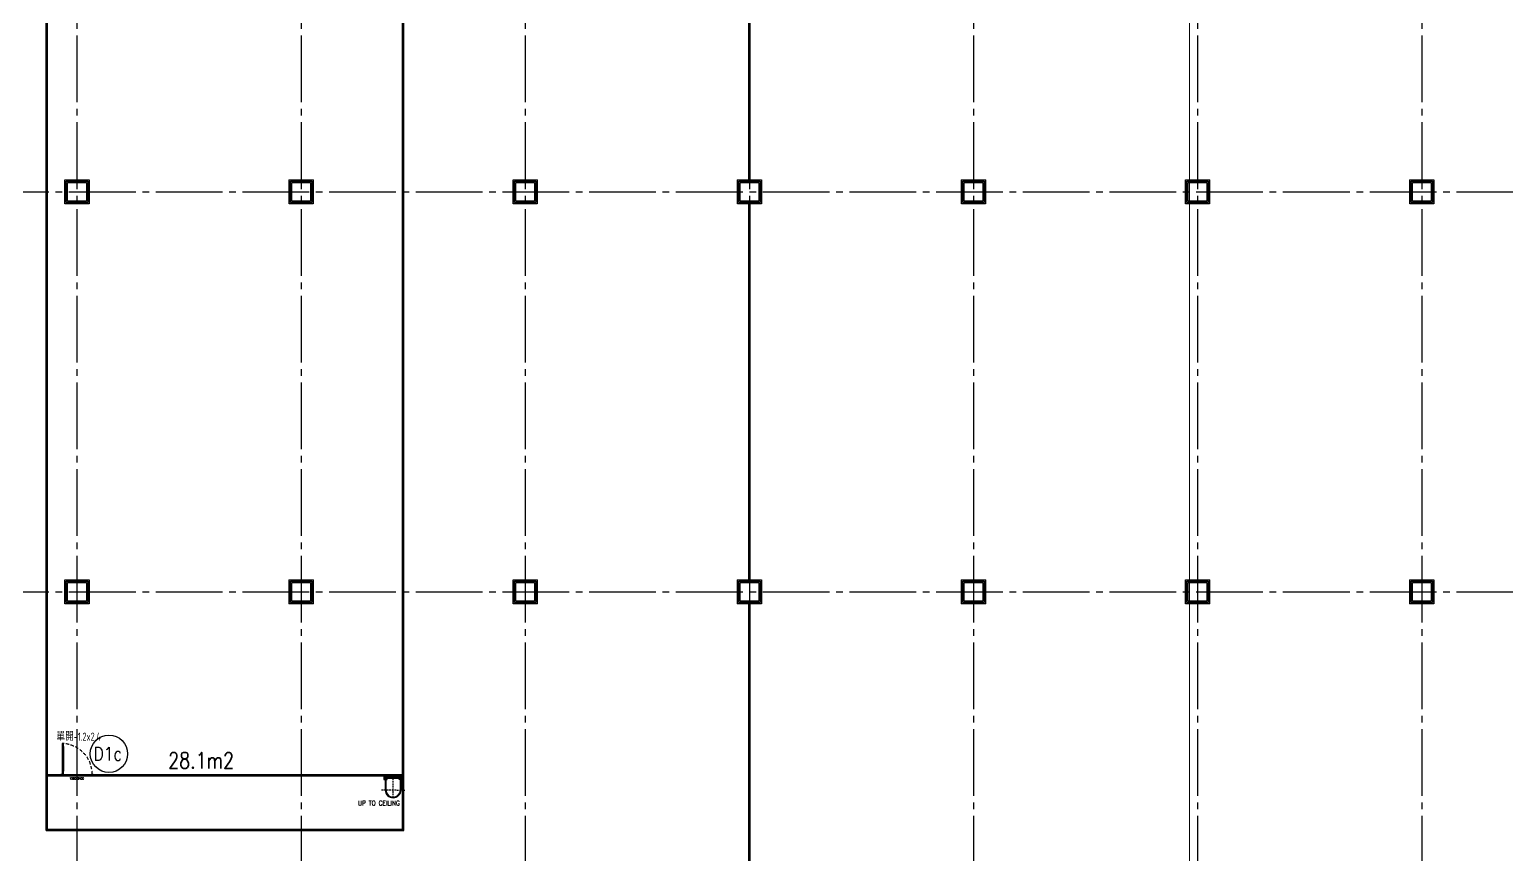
# Model space of a CAD drawing. Extents: x -960 to 27370, y -1283 to 11880.
# Drawn here: x 4982 to 10518, y 2016 to 5108 of the extents above; entities that cross this region are included whole.
import ezdxf
from ezdxf.enums import TextEntityAlignment as Align

# ---------------------------------------------------------------- set-up
doc = ezdxf.new("R2010")
doc.units = 0
doc.header["$LTSCALE"] = 100
for name, pattern in [('188K-SM-03-F10-ARCH-PA-Y2257103$0$18P6-SM-03-C40-ARCH-PA-Y2211058$0$DASHED', [19.05, 12.7, -6.35]), ('188K-SM-03-F10-ARCH-PA-Y2257103$0$AP5A-SM-03-F20-ARCH-PA-Y2230801+Y2230803$0$ALL-PA-TXT-Y2221201$0$DASHED', [19.05, 12.7, -6.35]), ('X-S-FAB-L10$0$COL-CEN-LIN', [3.25, 2.5, -0.25, 0.25, -0.25])]:
    doc.linetypes.add(name, pattern=pattern)
for name, color, linetype in [('188K-SM-03-F10-ARCH-PA-Y2257103$0$K-0-Door-TXT', 53, 'Continuous'), ('188K-SM-03-F10-ARCH-PA-Y2257103$0$K-0-TXT-高度', 53, 'Continuous'), ('188K-SM-03-F10-ARCH-PA-Y2257103$0$K-AREA', 53, 'Continuous'), ('188K-SM-03-F10-ARCH-PA-Y2257103$0$K-AREA-細區', 53, 'Continuous'), ('188K-SM-03-F10-ARCH-PA-Y2257103$0$K-Door', 53, 'Continuous'), ('188K-SM-03-F10-ARCH-PA-Y2257103$0$K-P-LAD-420', 53, 'Continuous'), ('188K-SM-03-F10-ARCH-PA-Y2257103$0$K-P1S-4.2-單抗', 53, 'Continuous'), ('188K-SM-03-F10-ARCH-PA-Y2257103$0$K-P2D-4.2-雙抗', 53, 'Continuous'), ('188K-SM-03-F10-ARCH-PA-Y2257103$0$K-TXT', 53, 'Continuous'), ('X-S-FAB-L10$0$0-DIM-TXT', 8, 'Continuous'), ('X-S-FAB-L10$0$BLOCK', 8, 'Continuous'), ('X-S-FAB-L10$0$CCL', 8, 'X-S-FAB-L10$0$COL-CEN-LIN'), ('X-S-FAB-L10$0$COL-S', 8, 'Continuous'), ('X-S-FAB-L10$0$S-FNDN', 8, 'Continuous')]:
    doc.layers.add(name, color=color, linetype=linetype)
doc.styles.add('188K-SM-03-F10-ARCH-PA-Y2257103$0$18P2-XFDP10$0$AA-TXT', font='simplex.shx', dxfattribs={"width": 0.8, "bigfont": 'chineset.shx'})
doc.styles.add('188K-SM-03-F10-ARCH-PA-Y2257103$0$AA-TXT', font='isocp.shx', dxfattribs={"width": 0.8, "bigfont": 'chineset.shx'})
doc.styles.add('188K-SM-03-F10-ARCH-PA-Y2257103$0$AP5A-SM-03-F20-ARCH-PA-Y2230801+Y2230803$0$ALL-PA-TXT-Y2221201$0$Standard', font='txt.shx', dxfattribs={"bigfont": 'chineset.shx'})
doc.styles.add('188K-SM-03-F10-ARCH-PA-Y2257103$0$Standard', font='txt.shx', dxfattribs={"bigfont": 'chineset.shx'})
doc.styles.add('X-S-FAB-L10$0$CHINA', font='simplex.shx', dxfattribs={"width": 0.75, "bigfont": 'chineset.shx'})
doc.styles.add('X-S-FAB-L10$0$Standard', font='', dxfattribs={"width": 0.8})
doc.styles.add('X-S-FAB-L10$0$TG_NOTE_TEXT', font='simplex.shx', dxfattribs={"width": 0.75, "bigfont": 'chineset.shx'})
doc.styles.get('X-S-FAB-L10$0$Standard').set_extended_font_data('Microsoft JhengHei')

# ---------------------------------------------------------------- blocks, each defined once
blk = doc.blocks.new('X-S-FAB-L10$0$FAB2-L05')
at = {"layer": 'X-S-FAB-L10$0$CCL'}
for p, q in [((-21000, 11005), (-21000, 0)), ((-20160, 11005), (-20160, 0)), ((-19320, 11005), (-19320, 0)), ((-18480, 11005), (-18480, 0)), ((-17640, 11005), (-17640, 0)), ((-16800, 11005), (-16800, 0)), ((-15960, 11005), (-15960, 0)), ((-26880, 5220), (1210, 5220)), ((-26880, 3720), (1210, 3720))]:
    blk.add_line(p, q, dxfattribs=at)
at = {"layer": 'X-S-FAB-L10$0$COL-S'}
for points in [[(-21035, 5255), (-20965, 5255), (-20965, 5185), (-21035, 5185)], [(-20195, 5255), (-20125, 5255), (-20125, 5185), (-20195, 5185)], [(-19355, 5255), (-19285, 5255), (-19285, 5185), (-19355, 5185)], [(-18515, 5255), (-18445, 5255), (-18445, 5185), (-18515, 5185)], [(-17675, 5255), (-17605, 5255), (-17605, 5185), (-17675, 5185)], [(-16835, 5255), (-16765, 5255), (-16765, 5185), (-16835, 5185)], [(-15995, 5255), (-15925, 5255), (-15925, 5185), (-15995, 5185)], [(-21035, 3755), (-20965, 3755), (-20965, 3685), (-21035, 3685)], [(-20195, 3755), (-20125, 3755), (-20125, 3685), (-20195, 3685)], [(-19355, 3755), (-19285, 3755), (-19285, 3685), (-19355, 3685)], [(-18515, 3755), (-18445, 3755), (-18445, 3685), (-18515, 3685)], [(-17675, 3755), (-17605, 3755), (-17605, 3685), (-17675, 3685)], [(-16835, 3755), (-16765, 3755), (-16765, 3685), (-16835, 3685)], [(-15995, 3755), (-15925, 3755), (-15925, 3685), (-15995, 3685)]]:
    blk.add_lwpolyline(points, close=True, dxfattribs=at)
blk = doc.blocks.new('X-S-FAB-L10')
at = {"layer": 'X-S-FAB-L10$0$COL-S'}
for p, q in [((5125, 4535), (5195, 4535)), ((5125, 4465), (5125, 4535)), ((5195, 4535), (5195, 4465)), ((5965, 4535), (6035, 4535)), ((5965, 4465), (5965, 4535)), ((6035, 4535), (6035, 4465)), ((6805, 4535), (6875, 4535)), ((6805, 4465), (6805, 4535)), ((6875, 4535), (6875, 4465)), ((7645, 4535), (7715, 4535)), ((7645, 4465), (7645, 4535)), ((7715, 4535), (7715, 4465)), ((8485, 4535), (8555, 4535)), ((8485, 4465), (8485, 4535)), ((8555, 4535), (8555, 4465)), ((9325, 4535), (9395, 4535)), ((9325, 4465), (9325, 4535)), ((9395, 4535), (9395, 4465)), ((10165, 4535), (10235, 4535)), ((10165, 4465), (10165, 4535)), ((10235, 4535), (10235, 4465)), ((5195, 4465), (5125, 4465)), ((6035, 4465), (5965, 4465)), ((6875, 4465), (6805, 4465)), ((7715, 4465), (7645, 4465)), ((8555, 4465), (8485, 4465)), ((9395, 4465), (9325, 4465)), ((10235, 4465), (10165, 4465)), ((5125, 3035), (5195, 3035)), ((5125, 2965), (5125, 3035)), ((5195, 3035), (5195, 2965)), ((5965, 3035), (6035, 3035)), ((5965, 2965), (5965, 3035)), ((6035, 3035), (6035, 2965)), ((6805, 3035), (6875, 3035)), ((6805, 2965), (6805, 3035)), ((6875, 3035), (6875, 2965)), ((7645, 3035), (7715, 3035)), ((7645, 2965), (7645, 3035)), ((7715, 3035), (7715, 2965)), ((8485, 3035), (8555, 3035)), ((8485, 2965), (8485, 3035)), ((8555, 3035), (8555, 2965)), ((9325, 3035), (9395, 3035)), ((9325, 2965), (9325, 3035)), ((9395, 3035), (9395, 2965)), ((10165, 3035), (10235, 3035)), ((10165, 2965), (10165, 3035)), ((10235, 3035), (10235, 2965)), ((5195, 2965), (5125, 2965)), ((6035, 2965), (5965, 2965)), ((6875, 2965), (6805, 2965)), ((7715, 2965), (7645, 2965)), ((8555, 2965), (8485, 2965)), ((9395, 2965), (9325, 2965)), ((10235, 2965), (10165, 2965))]:
    blk.add_line(p, q, dxfattribs=at)
at = {"layer": 'X-S-FAB-L10$0$S-FNDN', "lineweight": 0, "flags": 128}
for points in [[(11935, 9055), (4350, 9055), (4350, 7470), (9330, 7470), (9330, -55), (11935, -55), (11935, 4530), (11070, 4530), (11070, 5003), (11935, 5003)], [(4350, 7470), (1830, 7470), (1830, 1500), (1812.5, 1500), (1812.5, -55), (9330, -55), (9330, 7470)]]:
    blk.add_lwpolyline(points, close=True, dxfattribs=at)
at = {"layer": 'X-S-FAB-L10$0$BLOCK'}
blk.add_blockref('X-S-FAB-L10$0$FAB2-L05', (26160, -720), dxfattribs=at)
at = {"style": 'X-S-FAB-L10$0$TG_NOTE_TEXT', "width": 0.5, "flags": 1}
for p in [(7463.301, 9020), (18268.251, 8649), (11197.77, 4800.167), (16485.801, 4800.167), (25420.27, 2635), (13360, 320.001, 0), (7463.301, -33.333)]:
    blk.add_attdef('WH', text='', height=20, dxfattribs=at).set_placement(p, align=Align.BOTTOM_LEFT)
at = {"width": 0.5}
for style, p in [('X-S-FAB-L10$0$TG_NOTE_TEXT', (7585, 9020)), ('X-S-FAB-L10$0$TG_NOTE_TEXT', (18389.95, 8649)), ('X-S-FAB-L10$0$TG_NOTE_TEXT', (11117.5, 4813.5)), ('X-S-FAB-L10$0$TG_NOTE_TEXT', (16607.5, 4813.5)), ('X-S-FAB-L10$0$TG_NOTE_TEXT', (25350, 2635)), ('X-S-FAB-L10$0$Standard', (13129.375, 325.001, 0)), ('X-S-FAB-L10$0$TG_NOTE_TEXT', (7585, -20))]:
    blk.add_attdef('DESC', text='', height=10, dxfattribs=dict(at, style=style)).set_placement(p, align=Align.BOTTOM_LEFT)
for tag, style, p in [('TYPE', 'X-S-FAB-L10$0$TG_NOTE_TEXT', (7619.286, 9020)), ('NO', 'X-S-FAB-L10$0$TG_NOTE_TEXT', (7650.095, 9020)), ('TYPE', 'X-S-FAB-L10$0$TG_NOTE_TEXT', (18424.236, 8649)), ('NO', 'X-S-FAB-L10$0$TG_NOTE_TEXT', (18455.045, 8649)), ('NO', 'X-S-FAB-L10$0$TG_NOTE_TEXT', (11088.595, 4813.5)), ('TYPE', 'X-S-FAB-L10$0$TG_NOTE_TEXT', (11151.786, 4813.5)), ('TYPE', 'X-S-FAB-L10$0$TG_NOTE_TEXT', (16641.786, 4813.5)), ('NO', 'X-S-FAB-L10$0$TG_NOTE_TEXT', (16672.595, 4813.5)), ('NO', 'X-S-FAB-L10$0$TG_NOTE_TEXT', (25313, 2635)), ('TYPE', 'X-S-FAB-L10$0$TG_NOTE_TEXT', (25350, 2635)), ('NO', 'X-S-FAB-L10$0$Standard', (13100, 320.001, 0)), ('TYPE', 'X-S-FAB-L10$0$Standard', (13129.375, 320.001, 0)), ('TYPE', 'X-S-FAB-L10$0$TG_NOTE_TEXT', (7619.286, -20)), ('NO', 'X-S-FAB-L10$0$TG_NOTE_TEXT', (7650.095, -20))]:
    blk.add_attdef(tag, text='', height=10, dxfattribs=dict(at, style=style)).set_placement(p, align=Align.BOTTOM_RIGHT)
at = {"style": 'X-S-FAB-L10$0$TG_NOTE_TEXT', "width": 0.5, "flags": 1}
for rotation, p in [(180, (43, 7480)), (180, (943, 7480)), (90, (24310, 3717.77)), (270, (17080, 1711.699))]:
    blk.add_attdef('WH', text='', height=20, rotation=rotation, dxfattribs=at).set_placement(p, align=Align.BOTTOM_LEFT)
at = {"width": 0.5}
for rotation, style, p in [(180, 'X-S-FAB-L10$0$Standard', (317.625, 7480)), (180, 'X-S-FAB-L10$0$Standard', (1217.625, 7480)), (90, 'X-S-FAB-L10$0$TG_NOTE_TEXT', (24310, 3647.5)), (270, 'X-S-FAB-L10$0$TG_NOTE_TEXT', (17080, 1605))]:
    blk.add_attdef('DESC', text='', height=10, rotation=rotation, dxfattribs=dict(at, style=style)).set_placement(p, align=Align.BOTTOM_LEFT)
for tag, rotation, style, p in [('TYPE', 180, 'X-S-FAB-L10$0$Standard', (317.625, 7480)), ('NO', 180, 'X-S-FAB-L10$0$Standard', (347, 7480)), ('TYPE', 180, 'X-S-FAB-L10$0$Standard', (1217.625, 7480)), ('NO', 180, 'X-S-FAB-L10$0$Standard', (1247, 7480)), ('TYPE', 90, 'X-S-FAB-L10$0$TG_NOTE_TEXT', (24310, 3647.5)), ('NO', 90, 'X-S-FAB-L10$0$TG_NOTE_TEXT', (24310, 3610.5)), ('TYPE', 270, 'X-S-FAB-L10$0$TG_NOTE_TEXT', (17080, 1605)), ('NO', 270, 'X-S-FAB-L10$0$TG_NOTE_TEXT', (17080, 1573))]:
    blk.add_attdef(tag, text='', height=10, rotation=rotation, dxfattribs=dict(at, style=style)).set_placement(p, align=Align.BOTTOM_RIGHT)
at = {"layer": 'X-S-FAB-L10$0$0-DIM-TXT', "style": 'X-S-FAB-L10$0$CHINA', "width": 0.75}
for p in [(667.414, 7855.1, -2689.4), (22627.353, 6728.814), (25644.722, 6728.814), (24778.787, 5569.051), (1118.252, 4980), (417.801, 4594.623), (23874.84, 4355), (22927.43, 4330.122), (23749.869, 3901.367), (417.801, 3765.236), (1118.252, 3730), (417.801, 3115.79), (536.882, 2227.832), (16908.994, 1782.652), (888.445, 880.466), (16977.43, 750), (18878.841, 750), (21364.03, 526.894), (25641.221, 553.233)]:
    blk.add_attdef('HIG', text='', height=80, dxfattribs=at).set_placement(p, align=Align.MIDDLE_LEFT)
blk = doc.blocks.new('188K-SM-03-F10-ARCH-PA-Y2257103$0$單開庫板門-1200x2400)圓型拉環鎖+輔助鎖)')
at = {"ltscale": 0.1}
for p, q in [((26008.6, -11403.6), (26004.5, -11403.6)), ((26004.5, -11403.6), (26004.5, -11414.1)), ((26004.5, -11414.1), (26004.5, -11415.3)), ((26004.5, -11414.1), (26008.6, -11414.1)), ((26004.5, -11415.4), (26004.6, -11415.5)), ((26008.6, -11414), (26004.6, -11414)), ((26004.6, -11414.3), (26004.6, -11414.2)), ((26004.6, -11415.3), (26004.6, -11414.5)), ((26004.7, -11414.1), (26006.5, -11414.1)), ((26005.1, -11414.4), (26004.7, -11414.4)), ((26004.7, -11414.5), (26005.1, -11414.5)), ((26004.7, -11414.5), (26004.7, -11506)), ((26004.7, -11506), (26004.7, -11414.5)), ((26004.7, -11414.5), (26004.7, -11414.5)), ((26004.7, -11415.4), (26004.7, -11415.3)), ((26005.2, -11414.4), (26005.2, -11414.4)), ((26006.5, -11414.1), (26006.6, -11414.1)), ((26006.6, -11414.1), (26006.6, -11414.1)), ((26006.6, -11414.1), (26008.4, -11414.1)), ((26008.4, -11414.4), (26008, -11414.4)), ((26008, -11414.4), (26008, -11414.4)), ((26008, -11414.5), (26008.4, -11414.5)), ((26008.4, -11506), (26008.4, -11414.5)), ((26008.4, -11414.5), (26008.4, -11414.5)), ((26008.4, -11414.5), (26008.4, -11506)), ((26008.4, -11415.3), (26008.4, -11415.4)), ((26008.5, -11414.2), (26008.5, -11414.3)), ((26008.5, -11414.5), (26008.5, -11415.3)), ((26008.5, -11415.5), (26008.6, -11415.4)), ((26008.6, -11414.1), (26008.6, -11403.6)), ((26008.6, -11415.3), (26008.6, -11414.1)), ((26008.6, -11506.4), (26004.5, -11506.4)), ((26004.5, -11506.4), (26004.5, -11518)), ((26004.7, -11506), (26004.7, -11506)), ((26008.4, -11506), (26008.4, -11506)), ((26008.6, -11518), (26008.6, -11506.4)), ((25999.5, -11519.7), (25999.5, -11523.2)), ((26002.5, -11519.1), (26000, -11519.1)), ((26000, -11523.7), (26002.4, -11523.7)), ((26002.4, -11523.7), (26004.1, -11522.6)), ((26002.9, -11518.5), (26002.6, -11518.5)), ((26002.6, -11518.5), (26002.6, -11521)), ((26002.6, -11521.9), (26002.6, -11519.3)), ((26002.6, -11521), (26002.9, -11521)), ((26003.4, -11521.9), (26002.6, -11521.9)), ((26002.9, -11521), (26002.9, -11518.5)), ((26003.3, -11522.2), (26003.3, -11522)), ((26003.3, -11522), (26003.4, -11522)), ((26004, -11522.2), (26003.3, -11522.2)), ((26008.3, -11517.5), (26003.6, -11517.5)), ((26003.6, -11517.5), (26003.6, -11517.7)), ((26003.6, -11517.7), (26008.3, -11517.7)), ((26004.1, -11521.9), (26003.9, -11521.9)), ((26003.9, -11522), (26004, -11522)), ((26004, -11522), (26004, -11522.2)), ((26004.2, -11522.4), (26004.2, -11521.9)), ((26004.5, -11518), (26008.6, -11518)), ((26008.3, -11517.7), (26008.3, -11517.5)), ((26114.8, -11521.9), (26115.1, -11521.9)), ((26114.8, -11522.4), (26114.8, -11521.9)), ((26114.9, -11522), (26114.9, -11522.2)), ((26115.1, -11522), (26114.9, -11522)), ((26114.9, -11522.2), (26115.7, -11522.2)), ((26116.6, -11523.7), (26114.9, -11522.6)), ((26115.5, -11521.9), (26116.3, -11521.9)), ((26115.7, -11522), (26115.5, -11522)), ((26115.7, -11522.2), (26115.7, -11522)), ((26116.3, -11521.9), (26116.3, -11519.3)), ((26116.5, -11519.1), (26119, -11519.1)), ((26119, -11523.7), (26116.6, -11523.7)), ((26119.5, -11519.7), (26119.5, -11523.2))]:
    blk.add_line(p, q, dxfattribs=at)
blk.add_lwpolyline([(26006.6, -11506.4), (26006.5, -11506.3), (26004.7, -11506.3, -0.414214), (26004.6, -11506.3), (26004.6, -11506.1, -0.414214), (26004.7, -11506.1), (26005.1, -11506.1, 0.414214), (26005.2, -11506.1), (26005.2, -11506, 0.414214), (26005.1, -11506), (26004.7, -11506, -0.414214), (26004.6, -11506), (26004.6, -11505.2, -0.414214), (26004.7, -11505.2), (26004.7, -11505.2, 0.414214), (26004.7, -11505.2), (26004.7, -11505, 0.72636), (26004.6, -11505), (26004.5, -11505.1, 0.158507), (26004.5, -11505.2), (26004.5, -11506.4, 0.414214), (26004.6, -11506.5), (26008.6, -11506.5, 0.414214), (26008.6, -11506.4), (26008.6, -11505.2, 0.158507), (26008.6, -11505.1), (26008.5, -11505, 0.72636), (26008.4, -11505), (26008.4, -11505.2, 0.414214), (26008.5, -11505.2, -0.414214), (26008.5, -11505.2), (26008.5, -11506, -0.414214), (26008.4, -11506), (26008, -11506, 0.414214), (26008, -11506), (26008, -11506.1, 0.414214), (26008, -11506.1), (26008.4, -11506.1, -0.414214), (26008.5, -11506.1), (26008.5, -11506.3, -0.414214), (26008.4, -11506.3), (26006.6, -11506.3)], format="xyb", close=True, dxfattribs=at)
for points in [[(25999.5, -11518.9), (25999.5, -11523.9)], [(26119.5, -11518.9), (26119.5, -11523.9)]]:
    blk.add_lwpolyline(points)
for centre, radius, start, end in [((26004.6, -11414.1), 0.0313, 90, 180), ((26004.6, -11415.3), 0.0313, 180, 216.0274), ((26004.7, -11414.2), 0.0313, 90, 180), ((26004.7, -11414.3), 0.0313, 180, 270), ((26004.7, -11414.5), 0.0313, 90, 180), ((26004.7, -11415.3), 0.0209, 180, 270), ((26004.7, -11415.4), 0.0313, 216.0274, 360), ((26004.7, -11415.3), 0.0209, 360, 90), ((26005.1, -11414.4), 0.0313, 270, 0), ((26005.1, -11414.4), 0.0313, 0, 90), ((26008, -11414.4), 0.0313, 90, 180), ((26008, -11414.4), 0.0313, 180, 270), ((26008.4, -11414.2), 0.0313, 360, 90), ((26008.4, -11414.3), 0.0313, 270, 0), ((26008.4, -11414.5), 0.0313, 0, 90), ((26008.5, -11415.3), 0.0209, 90, 180), ((26008.5, -11415.4), 0.0313, 180, 323.9726), ((26008.5, -11415.3), 0.0209, 270, 360), ((26008.6, -11414.1), 0.0313, 360, 90), ((26008.6, -11415.3), 0.0313, 323.9726, 360)]:
    blk.add_arc(centre, radius, start, end, dxfattribs=at)
at = {"linetype": '188K-SM-03-F10-ARCH-PA-Y2257103$0$AP5A-SM-03-F20-ARCH-PA-Y2230801+Y2230803$0$ALL-PA-TXT-Y2221201$0$DASHED', "ltscale": 0.01}
blk.add_arc((26001.1, -11518.7), 115.3, 359.8531, 85.8135, dxfattribs=at)
at = {"ltscale": 0.1}
for centre, major_axis, start_param, end_param in [((26000, -11519.7), (0.369, -0.369), 2.356194, 3.926991), ((26000, -11523.2), (-0.369, -0.369), 5.497787, 7.068583), ((26002.5, -11519.3), (0.111, -0.111), 7.068583, 8.63938), ((26003.4, -11521.9), (-0.0369, -0.0369), 0.785398, 3.926991), ((26003.9, -11521.9), (-0.0369, -0.0369), 3.926991, 7.068583), ((26004.1, -11521.9), (0.0369, -0.0369), 7.068583, 8.63938), ((26003.9, -11522.4), (0.221, -0.221), 6.162283, 7.068583), ((26114.8, -11521.9), (-0.0369, -0.0369), -2.356194, -0.785398), ((26115.1, -11522.4), (-0.221, -0.221), -0.785398, 0.120903), ((26115.1, -11521.9), (0.0369, -0.0369), -0.785398, 2.356194), ((26115.5, -11521.9), (0.0369, -0.0369), 2.356194, 5.497787), ((26116.5, -11519.3), (-0.111, -0.111), -2.356194, -0.785398), ((26119, -11519.7), (-0.369, -0.369), 2.356194, 3.926991), ((26119, -11523.2), (0.369, -0.369), -0.785398, 0.785398)]:
    blk.add_ellipse(centre, major_axis=major_axis, ratio=1, start_param=start_param, end_param=end_param, dxfattribs=at)
at = {"ltscale": 0.1, "extrusion": (0, 0, -1)}
blk.add_ellipse((26003.1, -11517.9), major_axis=(-0.516, 0.516), ratio=1, start_param=5.497787, end_param=11.780972, dxfattribs=at)
at = {"color": 8, "ltscale": 0.1, "style": '188K-SM-03-F10-ARCH-PA-Y2257103$0$AP5A-SM-03-F20-ARCH-PA-Y2230801+Y2230803$0$ALL-PA-TXT-Y2221201$0$Standard', "width": 0.85}
blk.add_text('1200*2400', height=8, dxfattribs=at).set_placement((26058.4, -11534.4), align=Align.MIDDLE_CENTER)
blk = doc.blocks.new('188K-SM-03-F10-ARCH-PA-Y2257103$0$LAD-1')
for points in [[(-33.8, -29.7), (-77.4, -29.7, -0.976777), (-77.4, 29.8), (-33.8, 29.8)], [(-33.8, -27.2), (-77.4, -27.2, -0.974646), (-77.4, 27.3), (-33.8, 27.3)]]:
    blk.add_lwpolyline(points, format="xyb")
at = {"linetype": '188K-SM-03-F10-ARCH-PA-Y2257103$0$18P6-SM-03-C40-ARCH-PA-Y2211058$0$DASHED', "ltscale": 0.005}
for points in [[(-106.5, 0), (-23.9, 0)], [(-77.4, -42.9), (-77.4, 43.5)]]:
    blk.add_lwpolyline(points, dxfattribs=at)
for points in [[(-23.8, 22.2), (-23.8, 35.2), (-37.8, 35.2), (-37.8, 22.2)], [(-27.8, 27), (-27.8, 30), (-33.8, 30), (-33.8, 27)], [(-28.9, 27), (-28.9, -27), (-32.7, -27), (-32.7, 27)], [(-23.9, -21.8), (-23.9, -34.8), (-37.9, -34.8), (-37.9, -21.8)], [(-27.8, -27), (-27.8, -30), (-33.8, -30), (-33.8, -27)]]:
    blk.add_lwpolyline(points, close=True)
for centre in [(-105.2, 0), (-93.7, 23.2), (-64.6, 28.5), (-93.7, -22.5), (-64.6, -28.5)]:
    blk.add_circle(centre, 0.5)
blk = doc.blocks.new('188K-SM-03-F10-ARCH-PA-Y2257103')
at = {"layer": '188K-SM-03-F10-ARCH-PA-Y2257103$0$K-AREA', "color": 1, "const_width": 3}
for points in [[(5115, 4545), (5205, 4545), (5205, 4455), (5115, 4455)], [(5955, 4545), (6045, 4545), (6045, 4455), (5955, 4455)], [(6795, 4545), (6885, 4545), (6885, 4455), (6795, 4455)], [(7635, 4545), (7725, 4545), (7725, 4455), (7635, 4455)], [(8475, 4545), (8565, 4545), (8565, 4455), (8475, 4455)], [(9315, 4545), (9405, 4545), (9405, 4455), (9315, 4455)], [(10155, 4545), (10245, 4545), (10245, 4455), (10155, 4455)], [(5115, 3045), (5205, 3045), (5205, 2955), (5115, 2955)], [(5955, 3045), (6045, 3045), (6045, 2955), (5955, 2955)], [(6795, 3045), (6885, 3045), (6885, 2955), (6795, 2955)], [(7635, 3045), (7725, 3045), (7725, 2955), (7635, 2955)], [(8475, 3045), (8565, 3045), (8565, 2955), (8475, 2955)], [(9315, 3045), (9405, 3045), (9405, 2955), (9315, 2955)], [(10155, 3045), (10245, 3045), (10245, 2955), (10155, 2955)], [(5045, 2316), (6385, 2316), (6385, 2106), (5045, 2106)]]:
    blk.add_lwpolyline(points, close=True, dxfattribs=at)
at = {"layer": '188K-SM-03-F10-ARCH-PA-Y2257103$0$K-AREA-細區', "const_width": 1}
for points in [[(5115, 4545), (5205, 4545), (5205, 4455), (5115, 4455)], [(5955, 4545), (6045, 4545), (6045, 4455), (5955, 4455)], [(6795, 4545), (6885, 4545), (6885, 4455), (6795, 4455)], [(7635, 4545), (7725, 4545), (7725, 4455), (7635, 4455)], [(8475, 4545), (8565, 4545), (8565, 4455), (8475, 4455)], [(9315, 4545), (9405, 4545), (9405, 4455), (9315, 4455)], [(10155, 4545), (10245, 4545), (10245, 4455), (10155, 4455)], [(5115, 3045), (5205, 3045), (5205, 2955), (5115, 2955)], [(5955, 3045), (6045, 3045), (6045, 2955), (5955, 2955)], [(6795, 3045), (6885, 3045), (6885, 2955), (6795, 2955)], [(7635, 3045), (7725, 3045), (7725, 2955), (7635, 2955)], [(8475, 3045), (8565, 3045), (8565, 2955), (8475, 2955)], [(9315, 3045), (9405, 3045), (9405, 2955), (9315, 2955)], [(10155, 3045), (10245, 3045), (10245, 2955), (10155, 2955)], [(5050, 2311), (6380, 2311), (6380, 2111), (5050, 2111)]]:
    blk.add_lwpolyline(points, close=True, dxfattribs=at)
at = {"layer": '188K-SM-03-F10-ARCH-PA-Y2257103$0$K-P1S-4.2-單抗'}
for p, q in [((5050, 2316), (6380, 2316)), ((5050, 2311), (6380, 2311)), ((5045, 2106), (6385, 2106)), ((5050, 2111), (6385, 2111))]:
    blk.add_line(p, q, dxfattribs=at)
for points in [[(5115, 4545), (5205, 4545), (5205, 4455), (5115, 4455)], [(5120, 4540), (5200, 4540), (5200, 4460), (5120, 4460)], [(5955, 4545), (6045, 4545), (6045, 4455), (5955, 4455)], [(5960, 4540), (6040, 4540), (6040, 4460), (5960, 4460)], [(6795, 4545), (6885, 4545), (6885, 4455), (6795, 4455)], [(6800, 4540), (6880, 4540), (6880, 4460), (6800, 4460)], [(7635, 4545), (7725, 4545), (7725, 4455), (7635, 4455)], [(7640, 4540), (7720, 4540), (7720, 4460), (7640, 4460)], [(8475, 4545), (8565, 4545), (8565, 4455), (8475, 4455)], [(8480, 4540), (8560, 4540), (8560, 4460), (8480, 4460)], [(9315, 4545), (9405, 4545), (9405, 4455), (9315, 4455)], [(9320, 4540), (9400, 4540), (9400, 4460), (9320, 4460)], [(10155, 4545), (10245, 4545), (10245, 4455), (10155, 4455)], [(10160, 4540), (10240, 4540), (10240, 4460), (10160, 4460)], [(5115, 3045), (5205, 3045), (5205, 2955), (5115, 2955)], [(5955, 3045), (6045, 3045), (6045, 2955), (5955, 2955)], [(6795, 3045), (6885, 3045), (6885, 2955), (6795, 2955)], [(7635, 3045), (7725, 3045), (7725, 2955), (7635, 2955)], [(8475, 3045), (8565, 3045), (8565, 2955), (8475, 2955)], [(9315, 3045), (9405, 3045), (9405, 2955), (9315, 2955)], [(10155, 3045), (10245, 3045), (10245, 2955), (10155, 2955)], [(5120, 3040), (5200, 3040), (5200, 2960), (5120, 2960)], [(5960, 3040), (6040, 3040), (6040, 2960), (5960, 2960)], [(6800, 3040), (6880, 3040), (6880, 2960), (6800, 2960)], [(7640, 3040), (7720, 3040), (7720, 2960), (7640, 2960)], [(8480, 3040), (8560, 3040), (8560, 2960), (8480, 2960)], [(9320, 3040), (9400, 3040), (9400, 2960), (9320, 2960)], [(10160, 3040), (10240, 3040), (10240, 2960), (10160, 2960)]]:
    blk.add_lwpolyline(points, close=True, dxfattribs=at)
at = {"layer": '188K-SM-03-F10-ARCH-PA-Y2257103$0$K-P2D-4.2-雙抗'}
for p, q in [((5045, 2106), (5045, 8295)), ((5045, 2106), (5045, 8295)), ((5045, 2106), (5045, 8295)), ((5050, 2106), (5050, 8295)), ((5050, 2106), (5050, 8295)), ((5050, 2106), (5050, 8295)), ((6380, 2106), (6380, 8295)), ((6380, 2106), (6380, 8295)), ((6380, 2106), (6380, 8295)), ((6385, 2106), (6385, 8295)), ((6385, 2106), (6385, 8295)), ((6385, 2106), (6385, 8295)), ((7677.5, 4545), (7677.5, 5955)), ((7677.5, 4545), (7677.5, 5955)), ((7677.5, 4545), (7677.5, 5955)), ((7682.5, 4545), (7682.5, 5955)), ((7682.5, 4545), (7682.5, 5955)), ((7682.5, 4545), (7682.5, 5955)), ((7677.5, 3045), (7677.5, 4455)), ((7677.5, 3045), (7677.5, 4455)), ((7677.5, 3045), (7677.5, 4455)), ((7682.5, 3045), (7682.5, 4455)), ((7682.5, 3045), (7682.5, 4455)), ((7682.5, 3045), (7682.5, 4455)), ((7677.5, 1545), (7677.5, 2955)), ((7677.5, 1545), (7677.5, 2955)), ((7677.5, 1545), (7677.5, 2955)), ((7682.5, 1545), (7682.5, 2955)), ((7682.5, 1545), (7682.5, 2955)), ((7682.5, 1545), (7682.5, 2955))]:
    blk.add_line(p, q, dxfattribs=at)
at = {"layer": '188K-SM-03-F10-ARCH-PA-Y2257103$0$K-TXT'}
blk.add_circle((5279.8, 2393.1), 70, dxfattribs=at)
at = {"layer": '188K-SM-03-F10-ARCH-PA-Y2257103$0$K-Door'}
blk.add_blockref('188K-SM-03-F10-ARCH-PA-Y2257103$0$單開庫板門-1200x2400)圓型拉環鎖+輔助鎖)', (-20899.5, 13834.9), dxfattribs=at)
at = {"layer": '188K-SM-03-F10-ARCH-PA-Y2257103$0$K-P-LAD-420', "xscale": -1, "rotation": 269.9277033385915}
blk.add_blockref('188K-SM-03-F10-ARCH-PA-Y2257103$0$LAD-1', (6344.8, 2334.8), dxfattribs=at)
at = {"layer": '188K-SM-03-F10-ARCH-PA-Y2257103$0$K-0-Door-TXT', "style": '188K-SM-03-F10-ARCH-PA-Y2257103$0$AA-TXT', "width": 0.8}
blk.add_text('單開-1.2x2.4', height=30, dxfattribs=at).set_placement((5166.2, 2457.3, 0), align=Align.MIDDLE_CENTER)
at = {"layer": '188K-SM-03-F10-ARCH-PA-Y2257103$0$K-0-TXT-高度', "style": '188K-SM-03-F10-ARCH-PA-Y2257103$0$18P2-XFDP10$0$AA-TXT', "width": 0.8}
blk.add_text('UP TO CEILING', height=18, rotation=0, dxfattribs=at).set_placement((6291.6, 2208.4, 0), align=Align.MIDDLE)
at = {"layer": '188K-SM-03-F10-ARCH-PA-Y2257103$0$K-AREA', "color": 1, "style": '188K-SM-03-F10-ARCH-PA-Y2257103$0$Standard', "width": 0.8}
blk.add_text('28.1m2', height=60, dxfattribs=at).set_placement((5501.8, 2338.5))
at = {"layer": '188K-SM-03-F10-ARCH-PA-Y2257103$0$K-TXT', "style": '188K-SM-03-F10-ARCH-PA-Y2257103$0$Standard', "width": 0.85}
blk.add_text('D1c', height=50, dxfattribs=at).set_placement((5275.4, 2393.1), align=Align.MIDDLE)

msp = doc.modelspace()

# ---------------------------------------------------------------- block references
for name in ['X-S-FAB-L10', '188K-SM-03-F10-ARCH-PA-Y2257103']:
    msp.add_blockref(name, (0, 0))

doc.saveas('drawing.dxf')
